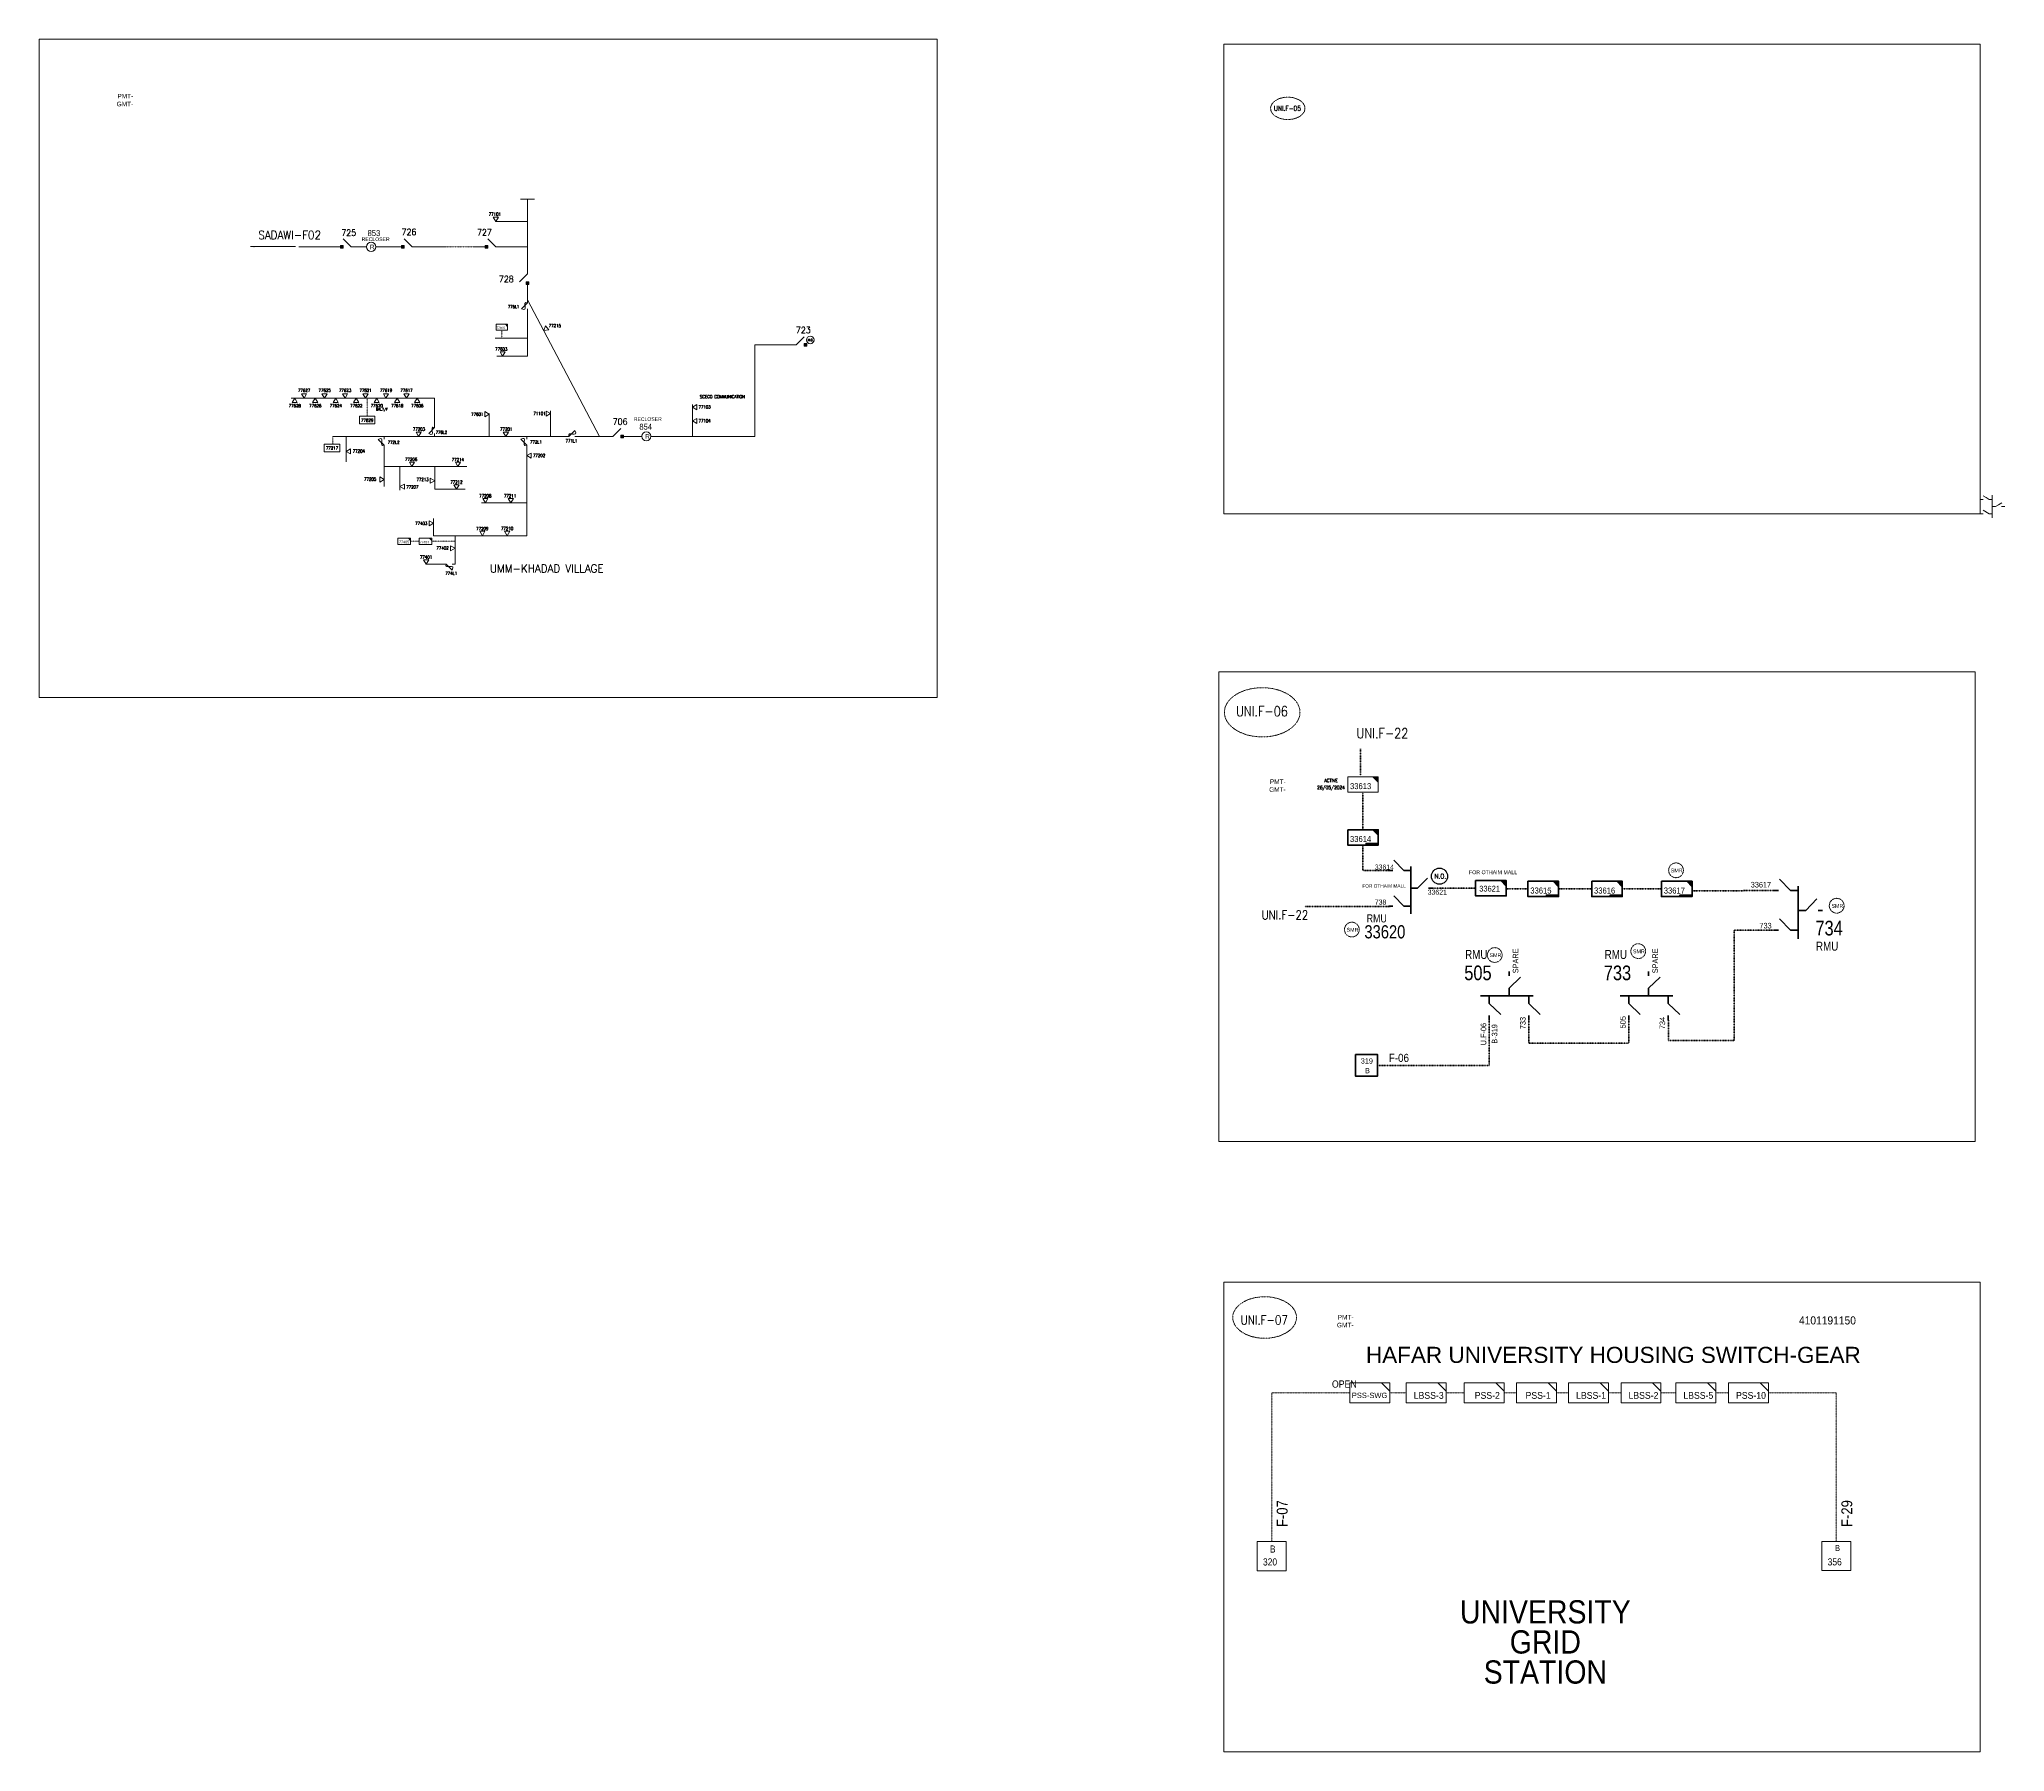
# Model space of a CAD drawing. Header units: metres. Extents: x 65984 to 144644, y -19036 to 23726.
# Drawn here: x 79820 to 83602, y 8313 to 11607 of the extents above; entities that cross this region are included whole.
import ezdxf
from ezdxf.enums import TextEntityAlignment as Align

# ---------------------------------------------------------------- set-up
doc = ezdxf.new("R2010")
doc.units = ezdxf.units.M
doc.header["$MEASUREMENT"] = 0
doc.linetypes.add('DGN Style 3', pattern=[0.013877, 0, -0.013877])
doc.linetypes.add('DGN Style 4', pattern=[1.6, 0.8, -0.4, 0, -0.4])
doc.layers.get('0').update_dxf_attribs({"color": 95, "lineweight": 40})
for name, color, linetype, lineweight in [('ABS NUMBER', 112, 'Continuous', 30), ('CONTRACTOR NAME', 95, 'Continuous', 40), ('d_eos', 111, 'Continuous', 40), ('d_eos no', 121, 'Continuous', 40), ('d_fco text', 95, 'Continuous', 40), ('d_switch', 95, 'Continuous', 40), ('d_tf no', 6, 'Continuous', 40), ('d_ug cable', 95, 'Continuous', 40), ('d_unit sub', 7, 'Continuous', 40), ('d_village name', 7, 'Continuous', 40), ('EXI TRANS 3PH', 7, 'Continuous', 0), ('FDR  2  03', 240, 'Continuous', 40), ('FDR  2  05', 154, 'Continuous', 40), ('FDR  2  17', 98, 'Continuous', 40), ('FDR  2  19', 172, 'Continuous', 40), ('FDR  3  01', 30, 'Continuous', 40), ('FDR  3  02', 251, 'Continuous', 40), ('FDR  4  02', 126, 'Continuous', 40), ('fedr no', 95, 'Continuous', 40), ('GRID STATION  04', 7, 'Continuous', 40), ('GRID STATION 01', 7, 'Continuous', 40), ('O H MAIN FEEDER', 4, 'Continuous', 100), ('REGULATOR', 5, 'Continuous', 40), ('RMU', 30, 'Continuous', 120), ('SECTOR BOUNDARY', 7, 'Continuous', 0), ('SW N O', 114, 'Continuous', 30)]:
    doc.layers.add(name, color=color, linetype=linetype, lineweight=lineweight)
doc.styles.add('NASKHF', font='naskhf.shx', dxfattribs={"height": 8})
doc.styles.add('Style-ARCHITECTURAL', font='ARCHITECTURAL.shx')
doc.styles.add('Style-Arial', font='arial.ttf')
doc.styles.add('Style-ENGINEERING', font='ENGINEERING.shx')
doc.styles.add('Style-msdefault', font='msdefault.shx')
doc.styles.add('Style-STANDARD', font='STANDARD.shx')
doc.dimstyles.new('AGM', dxfattribs={"dimtxt": 1.3, "dimasz": 1.3, "dimexe": 0.722222, "dimexo": 0.361111, "dimgap": 0.361111, "dimtad": 1, "dimtih": 1, "dimtoh": 1, "dimdec": 1, "dimzin": 12, "dimdsep": 46, "dimtxsty": 'Style-ARCHITECTURAL', "dimcen": 0, "dimclrd": 11, "dimclre": 11, "dimclrt": 7, "dimadec": 4, "dimazin": 3, "dimtfac": 1, "dimtdec": 0, "dimtmove": 0, "dimatfit": 1, "dimfxl": 1, "dimtzin": 12, "dimlwd": 0, "dimlwe": 0, "dimarcsym": 0})

# ---------------------------------------------------------------- blocks, each defined once
blk = doc.blocks.new('*U1034')
at = {"layer": 'd_unit sub', "color": 5, "linetype": 'Continuous', "lineweight": 13}
for p, q in [((-9.2, 4.61), (9.19, 4.61)), ((-9.2, -4.58), (-9.2, 4.61)), ((9.19, 0.73), (5.31, 4.61)), ((5.97, 4.61), (9.19, 4.61)), ((9.19, 4.61), (9.19, 1.4)), ((9.19, 4.61), (9.19, -4.58)), ((9.19, -4.58), (-9.2, -4.58))]:
    blk.add_line(p, q, dxfattribs=at)
blk = doc.blocks.new('ABS2')
at = {"color": 0, "linetype": 'ByBlock', "lineweight": -2}
for q in [(-60, 87), (0, 0)]:
    blk.add_line((0, 27), q, dxfattribs=at)
at = {"color": 0, "linetype": 'ByBlock', "lineweight": -2, "flags": 128}
for points in [[(10, 87), (-10, 87), (-10, 107), (10, 107)], [(8, 99), (8, 99), (8, 99), (8, 99)]]:
    blk.add_lwpolyline(points, close=True, dxfattribs=at)
at = {"color": 0, "linetype": 'ByBlock', "lineweight": -2}
for points in [[(10, 87), (-10, 87), (10, 107), (-10, 107)], [(8, 99), (8, 99), (8, 99)]]:
    blk.add_solid(points, dxfattribs=at)
blk = doc.blocks.new('*U1059')
at = {"layer": 'REGULATOR', "color": 7, "linetype": 'Continuous', "lineweight": 13}
blk.add_circle((0, 0.1), 7.56, dxfattribs=at)
at = {"layer": 'ABS NUMBER', "color": 7, "lineweight": 13, "style": 'Style-ENGINEERING', "width": 0.9}
blk.add_text('R', height=7.56, dxfattribs=at).set_placement((-1.9, 3.7), align=Align.TOP_LEFT)
blk = doc.blocks.new('FUSE01')
at = {"color": 0, "linetype": 'ByBlock', "lineweight": -2}
blk.add_line((0, -17.15), (0, -22.55), dxfattribs=at)
at = {"color": 0, "linetype": 'ByBlock', "lineweight": -2, "flags": 128}
blk.add_lwpolyline([(0, 0.05), (0, -5.75), (-11.2, -16.95)], dxfattribs=at)
at = {"color": 0, "linetype": 'ByBlock', "lineweight": -2}
blk.add_open_spline([(-11.2, -16.95), (3.4, -25.35), (-11.6, -1.35), (0, -5.75)], degree=3, dxfattribs=at)
blk = doc.blocks.new('TF_8')
at = {"color": 0, "linetype": 'ByBlock', "lineweight": -2}
blk.add_line((6.3, 4.95), (9.9, 1.35), dxfattribs=at)
blk.add_3dface([(-10.1, 4.95), (9.9, 4.95), (9.9, -5.05), (-10.1, -5.05)], dxfattribs=at)
blk = doc.blocks.new('SS_1_3')
at = {"color": 0, "linetype": 'ByBlock', "lineweight": -2, "ltscale": 500, "flags": 128}
blk.add_lwpolyline([(3475, 2125), (5225, 2125), (5225, 375)], close=True, dxfattribs=at)
at = {"color": 0, "linetype": 'ByBlock', "lineweight": -2, "ltscale": 500, "extrusion": (0, 0, -1)}
blk.add_solid([(-3475, 2125), (-5225, 2125), (-5225, 375)], dxfattribs=at)
at = {"color": 0, "linetype": 'ByBlock', "lineweight": -2, "ltscale": 500}
blk.add_3dface([(-4775, 2125), (5225, 2125), (5225, -2875), (-4775, -2875)], dxfattribs=at)
blk = doc.blocks.new('*U1337')
at = {"layer": 'd_eos', "color": 2, "linetype": 'Continuous', "lineweight": 211, "ltscale": 2.003388}
for p, q in [((-12.9, 12.1), (-12.9, 14.9)), ((11.3, 12.1), (11.3, 14.9)), ((14, 0), (-18.3, 0)), ((-12.9, 4.7), (-5.9, 11.5)), ((-12.9, 0), (-12.9, 4.7)), ((-0.8, 0), (-0.8, -4.6)), ((11.3, 4.7), (18.3, 11.5)), ((11.3, 0), (11.3, 4.7)), ((-0.8, -4.6), (6.2, -11.4)), ((-0.8, -12.1), (-0.8, -14.9))]:
    blk.add_line(p, q, dxfattribs=at)
blk = doc.blocks.new('SS')
at = {"color": 0, "linetype": 'ByBlock', "lineweight": -2, "flags": 128}
blk.add_lwpolyline([(6.95, 4.25), (10.45, 4.25), (10.45, 0.75)], close=True, dxfattribs=at)
at = {"color": 0, "linetype": 'ByBlock', "lineweight": -2, "extrusion": (0, 0, -1)}
blk.add_solid([(-6.95, 4.25), (-10.45, 4.25), (-10.45, 0.75)], dxfattribs=at)
at = {"color": 0, "linetype": 'ByBlock', "lineweight": -2}
blk.add_3dface([(-9.55, 4.25), (10.45, 4.25), (10.45, -5.75), (-9.55, -5.75)], dxfattribs=at)
blk = doc.blocks.new('*U1338')
at = {"layer": 'CONTRACTOR NAME', "color": 2, "lineweight": 211, "ltscale": 0.498271, "flags": 128}
for points in [[(1.7, -0.5), (-3.7, -0.5), (-3.7, 0.5), (1.7, 0.5)], [(3.7, -0.5), (1.7, -0.5), (1.7, 0.5), (3.7, 0.5)]]:
    blk.add_lwpolyline(points, close=True, dxfattribs=at)
at = {"layer": 'CONTRACTOR NAME', "color": 2, "lineweight": 211, "style": 'Style-msdefault', "width": 0.945946}
for s, height, p in [('2017.08.06', 0.683, (-3.5, 0.3)), ('BDC', 0.572, (2.1, 0.3))]:
    blk.add_text(s, height=height, dxfattribs=at).set_placement(p, align=Align.TOP_LEFT)
blk = doc.blocks.new('*U993')
at = {"layer": 'CONTRACTOR NAME', "color": 140, "lineweight": 211, "ltscale": 0.498271, "flags": 128}
for points in [[(1.7, -0.5), (-3.7, -0.5), (-3.7, 0.5), (1.7, 0.5)], [(3.7, -0.5), (1.7, -0.5), (1.7, 0.5), (3.7, 0.5)]]:
    blk.add_lwpolyline(points, close=True, dxfattribs=at)
at = {"layer": 'CONTRACTOR NAME', "color": 140, "lineweight": 211, "style": 'Style-msdefault', "width": 0.945946}
for s, height, p in [('2017.08.06', 0.683, (-3.5, 0.3)), ('BDC', 0.572, (2.1, 0.3))]:
    blk.add_text(s, height=height, dxfattribs=at).set_placement(p, align=Align.TOP_LEFT)
blk = doc.blocks.new('*U892')
at = {"layer": 'SW N O', "color": 3}
blk.add_circle((0, 0), 16.8, dxfattribs=at)
at = {"layer": 'SW N O', "color": 3, "style": 'Style-STANDARD'}
blk.add_text('N.O.', height=9.6, dxfattribs=at).set_placement((1.7, -0.2), align=Align.MIDDLE_CENTER)
blk = doc.blocks.new('TRA1_816')
at = {"layer": 'EXI TRANS 3PH', "color": 6, "linetype": 'Continuous', "lineweight": 13, "flags": 128}
blk.add_lwpolyline([(10, -17), (0, 0), (-10, -17)], close=True, dxfattribs=at)
blk = doc.blocks.new('TRA1_815')
at = {"layer": 'EXI TRANS 3PH', "color": 6, "linetype": 'Continuous', "lineweight": 13, "xscale": 1.000046566207833, "yscale": 1.000046566207833, "zscale": 1.000046566207833, "rotation": 180}
blk.add_blockref('TRA1_816', (0, 0), dxfattribs=at)
blk = doc.blocks.new('*U3728')
at = {"layer": 'SW N O', "color": 3, "lineweight": 13, "ltscale": 0.498271, "extrusion": (0, 0, -1)}
blk.add_circle((0, 0), 16.8, dxfattribs=at)
at = {"layer": 'SW N O', "color": 3, "lineweight": 13, "extrusion": (0, 0, -1), "style": 'Style-STANDARD'}
blk.add_text('N.O.', height=9.6, rotation=180, dxfattribs=at).set_placement((-1.7, -0.2), align=Align.MIDDLE_CENTER)
blk = doc.blocks.new('*U4029')
at = {"layer": 'd_eos', "color": 2, "linetype": 'Continuous', "lineweight": 211, "ltscale": 1.803049}
for p, q in [((-12.9, 12.1), (-12.9, 14.9)), ((11.3, 12.1), (11.3, 14.9)), ((14, 0), (-18.3, 0)), ((-12.9, 4.7), (-5.9, 11.5)), ((-12.9, 0), (-12.9, 4.7)), ((-0.8, 0), (-0.8, -4.6)), ((11.3, 4.7), (18.3, 11.5)), ((11.3, 0), (11.3, 4.7)), ((-0.8, -4.6), (6.2, -11.4)), ((-0.8, -12.1), (-0.8, -14.9))]:
    blk.add_line(p, q, dxfattribs=at)
blk = doc.blocks.new('*U4195')
at = {"layer": 'd_eos', "color": 7, "linetype": 'Continuous', "lineweight": 13, "ltscale": 0.672876}
for p, q in [((-44.6, -0.1), (-59.3, 0.2)), ((0.6, 54.9), (0.6, -54.9)), ((0.6, 34.8), (15.2, 34.8)), ((15.2, 34.8), (44.6, 17.4)), ((44.6, 34.8), (59.3, 34.8)), ((-30.1, -9.1), (-45, -17.4)), ((-15.3, -0.7), (-30.1, -9.1)), ((-0.6, -1), (-15.3, -0.7)), ((0.6, -34.7), (15.2, -34.7)), ((15.2, -34.7), (29.9, -43.4)), ((29.9, -43.4), (44.6, -52.1)), ((44.6, -34.7), (59.3, -34.7))]:
    blk.add_line(p, q, dxfattribs=at)

msp = doc.modelspace()

# ---------------------------------------------------------------- linework, layer by layer
at = {"layer": 'd_ug cable', "color": 6, "linetype": 'DGN Style 3', "lineweight": 13}
for p, q in [((80710, 11047.9), (80710, 11032.3)), ((80551.1, 10641.5), (80534.5, 10641.5)), ((80575.3, 10641.5), (80620, 10641.5))]:
    msp.add_line(p, q, dxfattribs=at)
at = {"layer": 'd_ug cable', "color": 94, "linetype": 'DGN Style 3', "lineweight": 100}
for p, q in [((82362.3, 10242), (82362.3, 10191)), ((82366.9, 10158.8), (82366.9, 10086.5)), ((82366.9, 10057), (82366.9, 10008.4)), ((82366.9, 10008.4), (82421.5, 10008.3)), ((82495.8, 9973.9), (82583.7, 9973.9)), ((82642.5, 9972.6), (82684.4, 9972.6)), ((82743.2, 9972.6), (82807, 9972.6)), ((82865.8, 9972.6), (82941.3, 9972.6)), ((83000.1, 9969.1), (83162.1, 9969.5)), ((82255.3, 9938.9), (82419.8, 9938.9))]:
    msp.add_line(p, q, dxfattribs=at)
at = {"layer": 'd_ug cable', "color": 94, "linetype": 'DGN Style 3', "lineweight": 100, "flags": 128}
msp.add_lwpolyline([(83157.7, 9893.3), (83081, 9893.3), (83081, 9681), (82954.6, 9681), (82954.6, 9720.4)], dxfattribs=at)
at = {"layer": 'd_ug cable', "color": 1, "linetype": 'DGN Style 3', "lineweight": 100, "flags": 128}
for points in [[(82609.9, 9720.4), (82609.9, 9633.2), (82394.8, 9633.2)], [(82686.1, 9720.4), (82686.1, 9675.9), (82878.4, 9675.9), (82878.4, 9720.4)]]:
    msp.add_lwpolyline(points, dxfattribs=at)
at = {"layer": 'd_ug cable', "color": 5, "linetype": 'DGN Style 4', "lineweight": 13, "flags": 128}
for points in [[(82191.3, 8716.9), (82191.3, 9003.4), (82341.7, 9003.4)], [(82418.6, 9003.4), (82450.2, 9003.4)], [(82527.1, 9003.4), (82561.9, 9003.4)], [(82638.8, 9003.4), (82662.5, 9003.4)], [(82739.4, 9003.4), (82762.6, 9003.4)], [(82839.5, 9003.4), (82863.4, 9003.4)], [(82940.3, 9003.4), (82969, 9003.4)], [(83045.9, 9003.4), (83070.3, 9003.4)], [(83147.2, 9003.4), (83277.7, 9003.4)], [(83277.7, 9003.4), (83277.7, 8717)]]:
    msp.add_lwpolyline(points, dxfattribs=at)
at = {"layer": 'd_ug cable', "color": 2, "linetype": 'DGN Style 3', "lineweight": 13}
for centre in [(82969.3, 10008.5), (83278.4, 9940.4), (82345.6, 9894.4), (82620.5, 9845.5), (82896.6, 9852.9)]:
    msp.add_circle(centre, 14.2, dxfattribs=at)
at = {"layer": 'FDR  2  05', "color": 6, "linetype": 'Continuous', "lineweight": 13}
for p, q in [((80759.3, 11256.6), (80698.7, 11256.6)), ((80759.3, 11084.2), (80759.3, 10997.9)), ((80759.3, 11032.3), (80697.1, 11032.3)), ((80759.3, 10997.9), (80700.8, 10997.9)), ((80580.8, 10917.1), (80304.5, 10917.1)), ((80580.8, 10866.3), (80580.8, 10917.1)), ((80803.6, 10843.3), (80803.6, 10892.6)), ((81076.7, 10843.3), (81076.7, 10905)), ((80685.7, 10843.9), (80685.7, 10887.6)), ((80410.3, 10843.3), (80410.3, 10794.2)), ((80483.8, 10820.3), (80483.8, 10747.1)), ((80757.9, 10821.2), (80757.9, 10652.3)), ((80642.8, 10785.3), (80483.8, 10785.3)), ((80514.1, 10785.3), (80514.1, 10739.8)), ((80580.9, 10785.3), (80580.9, 10741.8)), ((80639.3, 10741.8), (80580.9, 10741.8)), ((80670.7, 10715.3), (80757.9, 10715.3)), ((80578.8, 10652.3), (80578.8, 10685.1)), ((80578.8, 10652.3), (80757.9, 10652.3)), ((80620, 10652.3), (80620, 10597.6)), ((80564.5, 10597.6), (80597.7, 10597.6))]:
    msp.add_line(p, q, dxfattribs=at)
at = {"layer": 'FDR  2  17', "color": 6, "linetype": 'Continuous', "lineweight": 13, "flags": 128}
for points in [[(80436.1, 10882.1), (80465.8, 10882.1), (80465.8, 10867.3), (80436.1, 10867.3)], [(80368.4, 10828.6), (80398.1, 10828.6), (80398.1, 10813.8), (80368.4, 10813.8)]]:
    msp.add_lwpolyline(points, close=True, dxfattribs=at)
at = {"layer": 'FDR  2  19', "color": 6, "linetype": 'DGN Style 3', "lineweight": 13}
for p, q in [((80655.1, 11208), (80601.3, 11208)), ((80450.9, 10917.1), (80450.9, 10882.1)), ((80384.8, 10843.3), (80384.8, 10828.6))]:
    msp.add_line(p, q, dxfattribs=at)
at = {"layer": 'fedr no', "color": 82, "linetype": 'DGN Style 3', "lineweight": 13, "true_color": 0x1dc70e}
for centre, major_axis in [((82222.3, 11474.5), (33, 0)), ((82173.1, 10312.5), (72.7, 0)), ((82177.7, 9148.1), (61.3, 0))]:
    msp.add_ellipse(centre, major_axis=major_axis, ratio=0.651175, dxfattribs=at)
at = {"layer": 'GRID STATION  04', "color": 1, "linetype": 'Continuous', "lineweight": 70, "ltscale": 1.515055, "flags": 128}
msp.add_lwpolyline([(82352.8, 9654.2), (82352.8, 9612.2), (82394.8, 9612.2), (82394.8, 9654.2)], close=True, dxfattribs=at)
at = {"layer": 'GRID STATION  04', "color": 121, "linetype": 'Continuous', "lineweight": 13, "ltscale": 2.016538, "flags": 128}
for points in [[(82163.4, 8661), (82163.4, 8716.9), (82219.3, 8716.9), (82219.3, 8661)], [(83249.8, 8661.1), (83249.8, 8717), (83305.7, 8717), (83305.7, 8661.1)]]:
    msp.add_lwpolyline(points, close=True, dxfattribs=at)
at = {"layer": 'O H MAIN FEEDER', "color": 6, "lineweight": 13, "ltscale": 0.608858}
for p, q in [((80772.9, 11299.7), (80745.7, 11299.7)), ((80759.3, 11299.7), (80759.3, 11274.9)), ((80759.3, 11274.9), (80759.3, 11162.9)), ((80319.4, 11208), (80399.9, 11208)), ((80427.2, 11208), (80449.6, 11208)), ((80467.4, 11208), (80516.5, 11208)), ((80542.9, 11208), (80601.3, 11208)), ((80655, 11208), (80671.7, 11208)), ((80655, 11208), (80678, 11208)), ((80701.2, 11208), (80759.3, 11208)), ((80759.3, 11135.7), (80759.3, 11106.1)), ((80759.3, 11106.1), (80897.7, 10843.3)), ((80384.8, 10843.3), (80690.1, 10843.3)), ((80690.1, 10843.3), (80833.9, 10843.3)), ((80856.2, 10843.3), (80917.4, 10843.3)), ((80944.4, 10843.3), (80979.4, 10843.3)), ((80997, 10843.3), (81196.6, 10843.3))]:
    msp.add_line(p, q, dxfattribs=at)
at = {"layer": 'O H MAIN FEEDER', "color": 140, "lineweight": 13, "ltscale": 0.498271, "flags": 128}
for points in [[(79820.2, 10340.8), (79820.2, 11607.3), (81547.7, 11607.3), (81547.7, 10340.8)], [(82099.2, 11598), (83554.3, 11598), (83554.3, 10694.4), (82099.2, 10694.4)], [(82089.9, 10390.4), (83544.9, 10390.4), (83544.9, 9486.8), (82089.9, 9486.8)], [(82099.2, 9216.4), (83554.3, 9216.4), (83554.3, 8312.7), (82099.2, 8312.7)]]:
    msp.add_lwpolyline(points, close=True, dxfattribs=at)
at = {"layer": 'O H MAIN FEEDER', "color": 6, "lineweight": 13, "ltscale": 0.608858, "flags": 128}
msp.add_lwpolyline([(81269.6, 11019.4), (81196.6, 11019.4), (81196.6, 10843.3)], dxfattribs=at)

# ---------------------------------------------------------------- block references
at = {"layer": 'CONTRACTOR NAME', "color": 140, "lineweight": 211, "ltscale": 0.498271, "xscale": 3.138428376721003, "yscale": 3.138428376721003, "zscale": 3.138428376721003}
for p in [(82384.7, 10058.6), (82731.6, 9959.4), (82854.2, 9959.4)]:
    msp.add_blockref('*U993', p, dxfattribs=at)
at = {"layer": 'CONTRACTOR NAME', "color": 2, "lineweight": 211, "ltscale": 0.498271, "xscale": 3.138428376721003, "yscale": 3.138428376721003, "zscale": 3.138428376721003}
msp.add_blockref('*U1338', (82988.5, 9959.4), dxfattribs=at)
at = {"layer": 'd_eos', "color": 7, "linetype": 'Continuous', "lineweight": 13, "ltscale": 0.672876, "xscale": 0.3996824189105468, "yscale": 0.3996824189105468, "zscale": 0.3996824189105468, "rotation": 180}
msp.add_blockref('*U4195', (83578, 10708.3), dxfattribs=at)
at = {"layer": 'd_eos', "color": 2, "linetype": 'Continuous', "lineweight": 211, "ltscale": 1.803049, "xscale": 2.824585539048904, "yscale": 2.824585539048904, "zscale": 2.824585539048904, "rotation": 89.99999999999635}
msp.add_blockref('*U4029', (82458.8, 9976.2), dxfattribs=at)
at = {"layer": 'd_eos', "color": 2, "linetype": 'Continuous', "lineweight": 211, "ltscale": 2.003388, "xscale": 3.138428376721004, "yscale": 3.138428376721004, "zscale": 3.138428376721004, "rotation": 89.99999999999635}
msp.add_blockref('*U1337', (83204.5, 9933.9), dxfattribs=at)
at = {"layer": 'd_eos', "color": 2, "linetype": 'Continuous', "lineweight": 211, "ltscale": 2.003388, "extrusion": (0, 0, -1), "xscale": 3.138428376721003, "yscale": 3.138428376721003, "zscale": 3.138428376721003, "rotation": 180.0000000000001}
for p in [(-82650.5, 9767.2), (-82919, 9767.2)]:
    msp.add_blockref('*U1337', p, dxfattribs=at)
at = {"layer": 'd_tf no', "color": 2, "linetype": 'Continuous', "lineweight": 13, "xscale": 2.941251702400039, "yscale": 2.941251702400039, "zscale": 1.470625851200019}
msp.add_blockref('SS', (82365.6, 10175.7), dxfattribs=at)
at = {"layer": 'd_unit sub', "color": 6, "linetype": 'Continuous', "lineweight": 13, "zscale": 0.8535245333131425, "rotation": 359.9999999999999}
for p, xscale, yscale in [((80710.1, 11053.5), 1.10656324850443, 1.10656324850443), ((80563.3, 10641.5), 1.211332366728793, 1.211332366728793)]:
    msp.add_blockref('TF_8', p, dxfattribs=dict(at, xscale=xscale, yscale=yscale))
at = {"layer": 'd_unit sub', "color": 6, "linetype": 'Continuous', "lineweight": 13, "xscale": 0.002422098090113213, "yscale": 0.002422098090113213, "zscale": 0.004882160330551175}
msp.add_blockref('SS_1_3', (80521.8, 10642.4), dxfattribs=at)
at = {"layer": 'd_unit sub', "color": 94, "linetype": 'Continuous', "lineweight": 40}
for p, xscale, yscale, zscale in [((82365.6, 10074), 2.941251702400039, 2.941251702400039, 1.470625851200019), ((82611.8, 9976.1), 2.938466805296629, 2.938466805296629, 1.323563266080018), ((82712.5, 9974.8), 2.941251702400039, 2.941251702400039, 1.470625851200019), ((82835.1, 9974.8), 2.941251702400039, 2.941251702400039, 1.470625851200019)]:
    msp.add_blockref('SS', p, dxfattribs=dict(at, xscale=xscale, yscale=yscale, zscale=zscale))
at = {"layer": 'd_unit sub', "color": 2, "linetype": 'Continuous', "lineweight": 40, "xscale": 2.941251702400039, "yscale": 2.941251702400039, "zscale": 1.470625851200019}
msp.add_blockref('SS', (82969.4, 9974.8), dxfattribs=at)
at = {"layer": 'd_unit sub', "color": 5, "linetype": 'Continuous', "lineweight": 13, "xscale": 4.182447372530577, "yscale": 4.182447372530577, "zscale": 4.182447372530577}
for p in [(82380.2, 9003.4), (82488.6, 9003.4), (82600.4, 9003.4), (82700.9, 9003.4), (82801.1, 9003.4), (82901.9, 9003.4), (83007.5, 9003.4), (83108.8, 9003.4)]:
    msp.add_blockref('*U1034', p, dxfattribs=at)
at = {"layer": 'EXI TRANS 3PH', "color": 6, "linetype": 'Continuous', "lineweight": 13}
for p, xscale, yscale, zscale, rotation in [((80698.7, 11256.6), 0.4968865609899068, 0.4979720157703996, 0.4968865609899068, 359.9998128257428), ((80329.5, 10917.1), 0.4970941475059052, 0.4970941475059052, 0.4970941475059052, 4.46160565829156e-12), ((80369, 10917.1), 0.4970941475059052, 0.4970941475059052, 0.4970941475059052, 4.46160565829156e-12), ((80408.4, 10917.1), 0.4970941475059052, 0.4970941475059052, 0.4970941475059052, 4.46160565829156e-12), ((80447.8, 10917.1), 0.4970941475059052, 0.4970941475059052, 0.4970941475059052, 4.46160565829156e-12), ((80487.2, 10917.1), 0.4970941475059052, 0.4970941475059052, 0.4970941475059052, 4.46160565829156e-12), ((80526.6, 10917.1), 0.4970941475059052, 0.4970941475059052, 0.4970941475059052, 4.46160565829156e-12), ((80410.3, 10814.5), 0.4970941475059044, 0.4970941475059044, 0.4970941475059044, 270.0000000000255), ((80514.1, 10746.7), 0.4970941475059045, 0.4970941475059045, 0.4970941475059045, 270.0003743485146)]:
    msp.add_blockref('TRA1_815', p, dxfattribs=dict(at, xscale=xscale, yscale=yscale, zscale=zscale, rotation=rotation))
at = {"layer": 'EXI TRANS 3PH', "color": 6, "linetype": 'Continuous', "lineweight": 13, "extrusion": (0, 0, -1)}
for p, xscale, yscale, zscale, rotation in [((-80790.7, 11047), 0.4970941475059046, 0.4970941475059046, 0.4970941475059046, 50.00037434851455), ((-80711.6, 10997.9), 0.4970941475059051, 0.4970941475059051, 0.4970941475059051, 0.0003743485146206858), ((-80311.6, 10917.1), 0.4970941475059051, 0.4970941475059051, 0.4970941475059051, 180.0003743485146), ((-80351.1, 10917.1), 0.4970941475059051, 0.4970941475059051, 0.4970941475059051, 180.0003743485146), ((-80390.5, 10917.1), 0.4970941475059051, 0.4970941475059051, 0.4970941475059051, 180.0003743485146), ((-80429.9, 10917.1), 0.4970941475059051, 0.4970941475059051, 0.4970941475059051, 180.0003743485146), ((-80469.3, 10917.1), 0.4970941475059051, 0.4970941475059051, 0.4970941475059051, 180.0003743485146), ((-80508.7, 10917.1), 0.4970941475059051, 0.4970941475059051, 0.4970941475059051, 180.0003743485146), ((-80547.2, 10917.1), 0.4970941475059051, 0.4970941475059051, 0.4970941475059051, 180.0003743485146), ((-80685.7, 10886.2), 0.4970941475059045, 0.4970941475059045, 0.4970941475059045, 270.0003743485146), ((-80803.6, 10887.1), 0.4970941475059045, 0.4970941475059045, 0.4970941475059045, 270.0003743485146), ((-81076.7, 10899.7), 0.4970941475059045, 0.4970941475059045, 0.4970941475059045, 90.00037434851458), ((-81076.7, 10873), 0.4970941475059045, 0.4970941475059045, 0.4970941475059045, 90.00037434851458), ((-80550, 10843.3), 0.4970941475059051, 0.4970941475059051, 0.4970941475059051, 0.0003743485146206858), ((-80717.8, 10843.3), 0.4970941475059051, 0.4970941475059051, 0.4970941475059051, 0.0003743485146206858), ((-80537.2, 10785.3), 0.4970941475059051, 0.4970941475059051, 0.4970941475059051, 0.0003743485146206858), ((-80625.7, 10785.3), 0.4970941475059051, 0.4970941475059051, 0.4970941475059051, 0.0003743485146206858), ((-80757.9, 10806.3), 0.4970941475059045, 0.4970941475059045, 0.4970941475059045, 90.00037434851458), ((-80483.8, 10760.5), 0.4970941475059045, 0.4970941475059045, 0.4970941475059045, 270.0003743485146), ((-80580.9, 10758.1), 0.4970941475059045, 0.4970941475059045, 0.4970941475059045, 270.0003743485146), ((-80622.8, 10741.8), 0.4970941475059051, 0.4970941475059051, 0.4970941475059051, 0.0003743485146206858), ((-80678.5, 10715.4), 0.4970941475059051, 0.4970941475059051, 0.4970941475059051, 0.0003743485146206858), ((-80727.5, 10715.4), 0.4970941475059051, 0.4970941475059051, 0.4970941475059051, 0.0003743485146206858), ((-80578.8, 10676.2), 0.4970941475059045, 0.4970941475059045, 0.4970941475059045, 270.0003743485146), ((-80620.1, 10628.1), 0.4970941475059045, 0.4970941475059045, 0.4970941475059045, 270.0003743485146), ((-80672.7, 10652.3), 0.4970941475059051, 0.4970941475059051, 0.4970941475059051, 0.0003743485146206858), ((-80720.4, 10652.3), 0.4970941475059051, 0.4970941475059051, 0.4970941475059051, 0.0003743485146206858), ((-80564.5, 10597.6), 0.4970941475059051, 0.4970941475059051, 0.4970941475059051, 0.0003743485146206858)]:
    msp.add_blockref('TRA1_815', p, dxfattribs=dict(at, xscale=xscale, yscale=yscale, zscale=zscale, rotation=rotation))
at = {"layer": 'FDR  2  03', "color": 6, "linetype": 'Continuous', "lineweight": 13, "zscale": 0.4372802680991657}
for p, xscale, yscale, rotation in [((80427.2, 11208), 0.2546727757761581, -0.2546727757761594, 269.9998128257428), ((80544.2, 11208), 0.2546727757761581, -0.2546727757761594, 269.9998128257428), ((80705.3, 11208), 0.2546727757761581, -0.2546727757761594, 269.9998128257428), ((80759.3, 11162.9), 0.2546727757761583, -0.2546727757761593, 359.9998128257428), ((81269.6, 11019.4), 0.2546727757761581, 0.2546727757761581, 270.0001871742572), ((80917.1, 10843.3), 0.2546727757761581, 0.2546727757761581, 270.0001871742572)]:
    msp.add_blockref('ABS2', p, dxfattribs=dict(at, xscale=xscale, yscale=yscale, rotation=rotation))
at = {"layer": 'FDR  2  05', "color": 6, "linetype": 'Continuous', "lineweight": 13, "zscale": 1.745354451024874}
for p, xscale, yscale, rotation in [((80759.3, 11106.3), 1.016497416377759, 1.016497416377759, 359.9996256514858), ((80580.8, 10866.2), 1.01649741637776, 1.01649741637776, 1.395665656622748e-11), ((80833.3, 10843.3), 1.016497416377758, -1.016497416377775, 269.9997883353001), ((80483.8, 10820.4), 1.016497416377758, -1.016497416377774, 0.3723117423541147), ((80757.9, 10820.6), 1.016497416377759, -1.016497416377774, 0.000374348514168501), ((80597.1, 10597.6), 1.016497416377758, 1.016497416377758, 89.99962565148584)]:
    msp.add_blockref('FUSE01', p, dxfattribs=dict(at, xscale=xscale, yscale=yscale, rotation=rotation))
at = {"layer": 'REGULATOR', "color": 7, "linetype": 'Continuous', "lineweight": 13, "xscale": 1.164803419478348, "yscale": 1.164803419478348, "zscale": 1.164803419478348}
for p in [(80458.6, 11207.9), (80988.2, 10843.4)]:
    msp.add_blockref('*U1059', p, dxfattribs=at)
at = {"layer": 'SW N O', "color": 3, "lineweight": 13, "extrusion": (0, 0, -1), "xscale": 0.4382041706076676, "yscale": 0.4382041706076676, "zscale": 0.4382041706076676, "rotation": 180}
msp.add_blockref('*U3728', (-81303.4, 11028.9), dxfattribs=at)
at = {"layer": 'SW N O', "color": 3, "xscale": 0.9260543774847289, "yscale": 0.9260543774847289, "zscale": 0.9260543774847289}
msp.add_blockref('*U892', (82514.2, 9997.2), dxfattribs=at)

# ---------------------------------------------------------------- texts
at = {"layer": 'ABS NUMBER', "color": 7, "lineweight": 13, "style": 'Style-Arial', "width": 0.9}
for s, p in [('853', (80451.8, 11240.4)), ('854', (80974.7, 10867.8))]:
    msp.add_text(s, height=11.65, dxfattribs=at).set_placement(p, align=Align.TOP_LEFT)
at = {"layer": 'd_eos no', "color": 7, "linetype": 'Continuous', "lineweight": 13, "style": 'Style-Arial', "width": 0.88}
for s, p in [('PMT-', (79970.5, 11502.4)), ('GMT-', (79969.1, 11487.3)), ('PMT-', (82187.9, 10183.4)), ('GMT-', (82186.5, 10168.4)), ('PMT-', (82318.4, 9153)), ('GMT-', (82316.9, 9138))]:
    msp.add_text(s, height=8.84, dxfattribs=at).set_placement(p, align=Align.TOP_LEFT)
at = {"layer": 'd_eos no', "color": 2, "linetype": 'Continuous', "lineweight": 53, "ltscale": 0.9, "style": 'Style-msdefault', "width": 0.818182}
msp.add_text('RMU', height=15.54, dxfattribs=at).set_placement((82374.1, 9923.8), align=Align.TOP_LEFT)
at = {"layer": 'd_eos no', "color": 2, "linetype": 'Continuous', "lineweight": 140, "style": 'Style-msdefault', "width": 0.833333}
msp.add_text('734', height=28.25, dxfattribs=at).set_placement((83237.5, 9911.4), align=Align.TOP_LEFT)
at = {"layer": 'd_eos no', "color": 2, "linetype": 'Continuous', "lineweight": 140, "ltscale": 0.9, "style": 'Style-msdefault', "width": 0.833333}
msp.add_text('33620', height=25.42, dxfattribs=at).set_placement((82369.7, 9902.9), align=Align.TOP_LEFT)
at = {"layer": 'd_eos no', "color": 2, "linetype": 'Continuous', "lineweight": 53, "style": 'Style-msdefault', "width": 0.818182}
msp.add_text('RMU', height=17.26, dxfattribs=at).set_placement((83238.5, 9871.1), align=Align.TOP_LEFT)
for p in [(82563.5, 9838), (82832, 9838)]:
    msp.add_text('RMU', height=17.26, dxfattribs=at).set_placement(p)
at = {"layer": 'd_eos no', "color": 2, "linetype": 'Continuous', "lineweight": 140, "style": 'Style-msdefault', "width": 0.833333}
for s, p in [('505', (82561.9, 9797.1)), ('733', (82830.4, 9797.1))]:
    msp.add_text(s, height=28.25, dxfattribs=at).set_placement(p)
at = {"layer": 'd_fco text', "color": 6, "linetype": 'Continuous', "lineweight": 13, "style": 'Style-msdefault', "width": 0.916667}
for p in [(80440.4, 11226.2), (80964, 10880.1)]:
    msp.add_text('RECLOSER', height=6.99, dxfattribs=at).set_placement(p, align=Align.TOP_LEFT)
at = {"layer": 'd_switch', "color": 1, "linetype": 'Continuous', "lineweight": 30, "ltscale": 0.9, "style": 'Style-ENGINEERING', "width": 0.857143}
for s, p in [('33614', (82389.7, 10019.6)), ('738', (82389.7, 9952.2)), ('33621', (82491.5, 9971.3))]:
    msp.add_text(s, height=9.69, dxfattribs=at).set_placement(p, align=Align.TOP_LEFT)
at = {"layer": 'd_switch', "color": 2, "linetype": 'Continuous', "lineweight": 30, "style": 'Style-msdefault', "width": 0.9}
for s, height, p in [('FOR OTHAIM MALL', 7.368, (82663.7, 10008.4)), ('FOR OTHAIM MALL', 6.631, (82449.3, 9981.8)), ('F-06', 15.69, (82455.5, 9655.5))]:
    msp.add_text(s, height=height, dxfattribs=at).set_placement(p, align=Align.TOP_RIGHT)
at = {"layer": 'd_switch', "color": 1, "linetype": 'Continuous', "lineweight": 30, "style": 'Style-ENGINEERING', "width": 0.857143}
for s, p in [('33617', (83113.1, 9986.2)), ('733', (83129.8, 9907.4))]:
    msp.add_text(s, height=10.76, dxfattribs=at).set_placement(p, align=Align.TOP_LEFT)
for s, p in [('SPARE', (82655.2, 9858.1)), ('SPARE', (82923.7, 9858.1)), ('733', (82669.1, 9726.4)), ('734', (82937.6, 9726.4))]:
    msp.add_text(s, height=10.76, rotation=90, dxfattribs=at).set_placement(p, align=Align.TOP_RIGHT)
for s, p in [('505', (82861.9, 9704.5)), ('U.F-06', (82593.4, 9671.8)), ('B-319', (82614.7, 9674.9))]:
    msp.add_text(s, height=10.76, rotation=90.0075, dxfattribs=at).set_placement(p, align=Align.TOP_LEFT)
at = {"layer": 'd_switch', "color": 2, "linetype": 'Continuous', "lineweight": 30, "style": 'Style-msdefault', "width": 0.9}
msp.add_text('OPEN ', height=13.98, dxfattribs=at).set_placement((82307.2, 9027.1), align=Align.TOP_LEFT)
at = {"layer": 'd_switch', "color": 2, "linetype": 'Continuous', "lineweight": 13, "style": 'Style-msdefault', "width": 0.9}
for s, p in [('F-07', (82201.1, 8744.9)), ('F-29', (83287.5, 8745.1))]:
    msp.add_text(s, height=20.89, rotation=90, dxfattribs=at).set_placement(p, align=Align.TOP_LEFT)
at = {"layer": 'd_tf no', "color": 6, "linetype": 'Continuous', "lineweight": 13, "style": 'Style-msdefault', "width": 0.945946}
for s, height, p in [('77605', 4.31, (80699.8, 11054.2)), ('77404', 4.72, (80552.1, 10642.3))]:
    msp.add_text(s, height=height, dxfattribs=at).set_placement(p, align=Align.TOP_LEFT)
at = {"layer": 'd_tf no', "color": 6, "linetype": 'Continuous', "lineweight": 13, "style": 'Style-msdefault', "width": 0.909091}
msp.add_text('77405', height=5.1, dxfattribs=at).set_placement((80522.1, 10640.1), align=Align.MIDDLE_CENTER)
at = {"layer": 'd_tf no', "color": 2, "linetype": 'Continuous', "lineweight": 13, "style": 'Style-msdefault', "width": 0.945946}
msp.add_text('33613', height=11.61, dxfattribs=at).set_placement((82342, 10176.3), align=Align.TOP_LEFT)
at = {"layer": 'd_tf no', "color": 94, "linetype": 'Continuous', "lineweight": 40, "style": 'Style-msdefault', "width": 0.945946}
for s, height, p in [('33614', 11.61, (82342, 10074.6)), ('33621', 10.99, (82590.7, 9978.7)), ('33615', 11.61, (82688.9, 9975.4)), ('33616', 11.61, (82811.5, 9975.4))]:
    msp.add_text(s, height=height, dxfattribs=at).set_placement(p, align=Align.TOP_LEFT)
at = {"layer": 'd_tf no', "color": 1, "linetype": 'Continuous', "lineweight": 40, "style": 'Style-msdefault', "width": 0.945946}
for p in [(82959.2, 10011.9), (83268.3, 9943.7), (82335.5, 9897.8), (82610.4, 9848.9), (82886.5, 9856.3)]:
    msp.add_text('SMR', height=7.43, dxfattribs=at).set_placement(p, align=Align.TOP_LEFT)
at = {"layer": 'd_tf no', "color": 2, "linetype": 'Continuous', "lineweight": 40, "style": 'Style-msdefault', "width": 0.945946}
msp.add_text('33617', height=11.61, dxfattribs=at).set_placement((82945.7, 9975.4), align=Align.TOP_LEFT)
at = {"layer": 'd_tf no', "color": 6, "linetype": 'Continuous', "lineweight": 13, "style": 'Style-msdefault', "width": 0.953514}
for s, height, p in [('PSS-SWG', 10.41, (82413.7, 9003.5)), ('LBSS-3', 13.11, (82522.2, 9004.8)), ('PSS-2', 13.11, (82630.3, 9004.8)), ('LBSS-1', 13.11, (82834.6, 9004.8)), ('LBSS-2', 13.11, (82935.4, 9004.8)), ('LBSS-5', 13.11, (83041, 9004.8)), ('PSS-10', 13.11, (83142.3, 9004.8))]:
    msp.add_text(s, height=height, dxfattribs=at).set_placement(p, align=Align.TOP_RIGHT)
at = {"layer": 'd_tf no', "color": 111, "linetype": 'Continuous', "lineweight": 13, "insert": (82305.5, 10173.5), "char_height": 6.739, "attachment_point": 5, "line_spacing_factor": 1.2, "style": 'Style-STANDARD'}
msp.add_mtext('\\H1x;\\W0.909091;ACTIVE\\P26/05/2024', dxfattribs=at)
at = {"layer": 'd_tf no', "color": 7, "linetype": 'Continuous', "lineweight": 13, "insert": (83205.8, 9150.3), "char_height": 15.556, "attachment_point": 1, "style": 'NASKHF'}
msp.add_mtext('\\Fmsdefault;\\H1x;\\W0.947368;4101191150', dxfattribs=at)
at = {"layer": 'd_tf no', "color": 6, "linetype": 'Continuous', "lineweight": 13, "insert": (82728.1, 9004.8), "char_height": 13.114, "attachment_point": 3, "style": 'NASKHF'}
msp.add_mtext('\\Fmsdefault;\\H1x;\\W0.953514;PSS-1\\P', dxfattribs=at)
at = {"layer": 'd_village name', "color": 7, "linetype": 'Continuous', "lineweight": 13, "style": 'Style-Arial'}
msp.add_text('HAFAR UNIVERSITY HOUSING SWITCH-GEAR', height=30.976, dxfattribs=at).set_placement((82848.7, 9076.2), align=Align.MIDDLE_CENTER)
at = {"layer": 'FDR  3  01', "color": 6, "linetype": 'Continuous', "lineweight": 13, "style": 'Style-STANDARD'}
for s, p in [('725', (80415.5, 11235.2)), ('726', (80531.4, 11236.8)), ('727', (80676.6, 11235.9)), ('728', (80718.7, 11145.9)), ('723', (81290.1, 11047.9)), ('706', (80937.7, 10871.9))]:
    msp.add_text(s, height=12.12, rotation=359.9998, dxfattribs=at).set_placement(p, align=Align.MIDDLE_CENTER)
at = {"layer": 'FDR  3  02', "color": 6, "linetype": 'Continuous', "lineweight": 13, "attachment_point": 5, "rotation": 359.9998, "style": 'Style-STANDARD'}
for s, insert, char_height in [('776L1', (80732.7, 11092.9), 5.73), ('776L2', (80594, 10851.2), 5.73), ('772L2\\P\\P', (80501.9, 10827.1), 5.97), ('772L1\\P\\P', (80775.8, 10827.4), 5.97), ('771L1\\P\\P', (80844, 10829.8), 5.97), ('774L1\\P\\P', (80612.8, 10574.9), 5.97)]:
    msp.add_mtext(s, dxfattribs=dict(at, insert=insert, char_height=char_height))
at = {"layer": 'FDR  4  02', "color": 131, "linetype": 'Continuous', "lineweight": 13, "attachment_point": 5, "rotation": 359.9998, "style": 'Style-STANDARD'}
for s, insert, char_height in [('SADAWI-F02', (80301.9, 11230.8), 15.98), ('UMM-KHADAD VILLAGE', (80796.5, 10589.2), 15.978)]:
    msp.add_mtext(s, dxfattribs=dict(at, insert=insert, char_height=char_height))
at = {"layer": 'fedr no', "color": 6, "linetype": 'Continuous', "lineweight": 13, "style": 'Style-STANDARD', "width": 0.909091}
for s, height, p in [('UNI.F-05', 9.19, (82221.6, 11474.5)), ('UNI.F-06', 19.24, (82172.6, 10314.5)), ('UNI.F-22', 19.24, (82404.4, 10272.2)), ('UNI.F-22', 17.32, (82216.8, 9922.8)), ('UNI.F-07', 17.57, (82177, 9143.5))]:
    msp.add_text(s, height=height, dxfattribs=at).set_placement(p, align=Align.MIDDLE_CENTER)
at = {"layer": 'GRID STATION  04', "color": 1, "linetype": 'Continuous', "lineweight": 70, "style": 'Style-msdefault', "width": 0.888889}
for s, height, p in [('319', 10.29, (82362.8, 9636.6)), ('B', 10.3, (82371, 9618))]:
    msp.add_text(s, height=height, dxfattribs=at).set_placement(p)
at = {"layer": 'GRID STATION  04', "color": 121, "linetype": 'Continuous', "lineweight": 13, "style": 'Style-msdefault', "width": 0.888889}
for s, height, p in [('B', 13.7, (82187.8, 8709.5)), ('B', 12.1, (83275.2, 8710.7)), ('320', 13.69, (82174.6, 8684.7)), ('356', 13.69, (83261, 8684.8))]:
    msp.add_text(s, height=height, dxfattribs=at).set_placement(p, align=Align.TOP_LEFT)
at = {"layer": 'GRID STATION 01', "linetype": 'Continuous', "lineweight": 13, "insert": (82717.9, 8523.6), "char_height": 44.709, "width": 309.934, "attachment_point": 5, "line_spacing_factor": 0.776524, "style": 'Style-Arial'}
msp.add_mtext('\\H1x;\\W0.877058;UNIVERSITY GRID STATION', dxfattribs=at)
at = {"layer": 'RMU', "color": 6, "linetype": 'Continuous', "lineweight": 13, "attachment_point": 5, "style": 'Style-STANDARD'}
for s, insert, char_height, rotation in [('\\H1.04778x;77101', (80696.7, 11270.9), 5.726, 359.9998), ('\\H1.04778x;77215', (80812.1, 11056.5), 5.726, 359.9998), ('\\H1.04778x;77603', (80709.1, 11011.4), 5.726, 359.9998), ('77627', (80329.8, 10932), 6, 359.9998), ('77625', (80369.2, 10932), 6, 359.9998), ('77623', (80408.6, 10932), 6, 359.9998), ('77621', (80448, 10932), 6, 359.9998), ('77619', (80487.4, 10932), 6, 359.9998), ('77617', (80526.8, 10932), 6, 359.9998), ('77628', (80311.9, 10902.3), 6, 359.9998), ('77626', (80351.3, 10902.3), 6, 359.9998), ('77624', (80390.7, 10902.3), 6, 359.9998), ('77622', (80430.1, 10902.3), 6, 359.9998), ('77620', (80469.5, 10902.3), 6, 359.9998), ('\\H1.04778x;BAL.T/F', (80479.6, 10894.5), 4.487, 0.0077), ('77618', (80508.9, 10902.3), 6, 359.9998), ('77606', (80547.5, 10902.3), 6, 359.9998), ('\\H1.04778x;77103', (81100.3, 10900.1), 5.726, 359.9998), ('\\H1.04778x;SCECO COMMUNICATION', (81134.4, 10919.7), 5.726, 359.9998), ('77629', (80451.1, 10874.4), 6, 359.9998), ('\\H1.04778x;77203', (80550.7, 10857.3), 5.726, 359.9998), ('\\H1.04778x;77601', (80662.9, 10886), 5.726, 359.9998), ('\\H1.04778x;77201', (80718.5, 10857.3), 5.726, 359.9998), ('\\H1.04778x;71101', (80782.5, 10887.5), 5.726, 359.9998), ('77104', (81100.3, 10873.4), 6, 359.9998), ('77217', (80383.4, 10820.9), 6, 359.9998), ('\\H1.04778x;77204^J', (80435, 10815), 5.726, 359.9998), ('\\H1.04778x;77206', (80535.6, 10799.1), 5.726, 359.9998), ('\\H1.04778x;77214', (80625.5, 10798.7), 5.726, 359.9998), ('\\H1.04778x;77202', (80781.8, 10806.7), 5.726, 359.9998), ('\\H1.04778x;77205^J', (80456.8, 10761), 5.726, 359.9998), ('\\H1.04778x;77207^J', (80538, 10746.1), 5.726, 0.0002), ('\\H1.04778x;77213', (80557.6, 10760.4), 5.726, 359.9998), ('\\H1.04778x;77212', (80622.7, 10755.4), 5.726, 359.9998), ('\\H1.04778x;77208^J', (80678.3, 10728.9), 5.726, 359.9998), ('\\H1.04778x;77211^J', (80725.9, 10729), 5.726, 359.9998), ('\\H1.04778x;77403^J', (80555.1, 10676), 5.726, 359.9998), ('\\H1.04778x;77209', (80672.6, 10665.9), 5.726, 359.9998), ('\\H1.04778x;77210', (80720.3, 10666.1), 5.726, 359.9998), ('\\H1.04778x;77402^J', (80596, 10628.6), 5.726, 359.9998), ('\\H1.04778x;77401', (80564.3, 10611.1), 5.726, 359.9998)]:
    msp.add_mtext(s, dxfattribs=dict(at, insert=insert, char_height=char_height, rotation=rotation))

# ---------------------------------------------------------------- leaders
at = {"layer": 'SECTOR BOUNDARY', "color": 11, "lineweight": 13}
msp.add_leader([(80226.3, 11208.5), (80312.9, 11208.5)], dimstyle='AGM', override={"dimtxt": 2.6, "dimasz": 7.8, "dimgap": 1.3, "dimlwd": 13}, dxfattribs=at)

doc.saveas('drawing.dxf')
